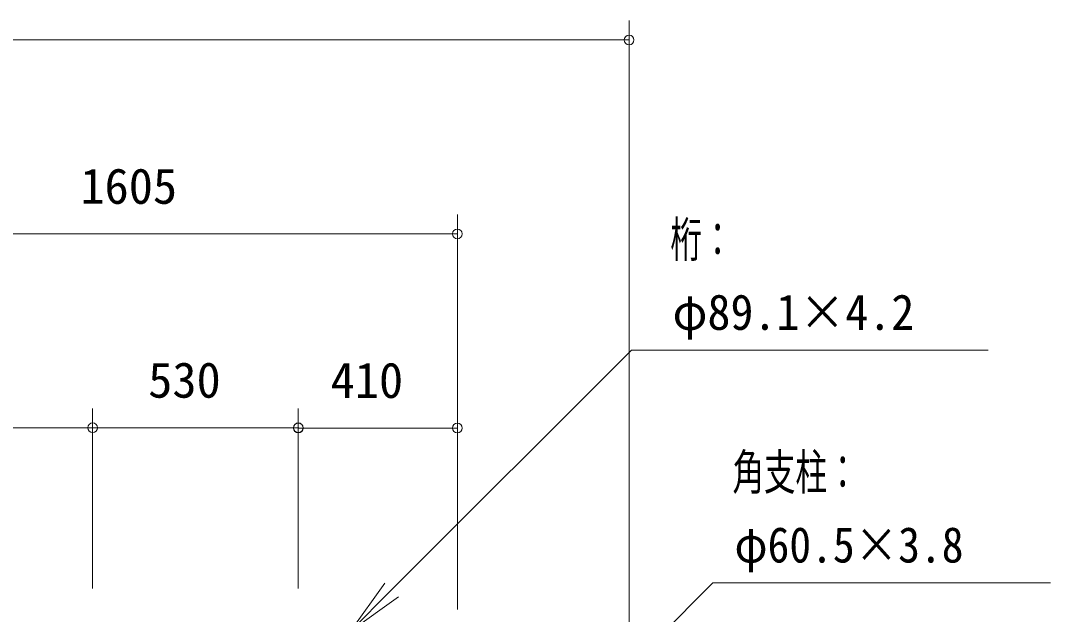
# Model space of a CAD drawing. Units: millimetres on the paper, scale 1:50. Extents: x 114 to 728, y 148 to 446.
# Drawn here: x 214.8 to 267.9, y 267.1 to 297.7 of the extents above; entities that cross this region are included whole.
import ezdxf
from ezdxf.enums import TextEntityAlignment as Align

# ---------------------------------------------------------------- set-up
doc = ezdxf.new("R2010")
doc.units = ezdxf.units.MM
doc.header["$PDMODE"] = 32
doc.header["$PDSIZE"] = 0.5
doc.layers.add('LY_6', color=7, linetype='Continuous', lineweight=0)
doc.styles.add('ＭＳ ゴシック', font='')
doc.styles.get('ＭＳ ゴシック').set_extended_font_data('MS Gothic')

# ---------------------------------------------------------------- blocks, each defined once
blk = doc.blocks.new('-021-_DOTBLANK')
at = {"color": 7, "linetype": 'Continuous', "lineweight": 0}
blk.add_line((-0.5, 0), (-1, 0), dxfattribs=at)
blk.add_circle((0, 0), 0.5, dxfattribs=at)
blk = doc.blocks.new('-002-_U2')
at = {"color": 7, "linetype": 'Continuous', "lineweight": 0}
for p, q in [((-1, 0.1667), (0, 0)), ((0, 0), (-1, 0)), ((-1, -0.1667), (0, 0))]:
    blk.add_line(p, q, dxfattribs=at)

msp = doc.modelspace()

# ---------------------------------------------------------------- linework, layer by layer
at = {"layer": 'LY_6'}
for p, q in [((246.172, 217.319), (246.172, 297.695)), ((162.005, 296.695), (246.172, 296.695)), ((237.318, 267.319), (237.318, 287.695)), ((205.218, 286.695), (237.318, 286.695)), ((233.927, 268.332), (246.291, 280.695)), ((246.291, 280.695), (248.291, 280.695)), ((248.291, 280.695), (264.686, 280.695)), ((218.518, 268.41), (218.518, 277.695)), ((218.518, 268.41), (218.518, 277.695)), ((229.118, 268.41), (229.118, 277.695)), ((229.118, 268.41), (229.118, 277.682)), ((237.318, 267.319), (237.318, 277.682)), ((205.218, 276.695), (218.518, 276.695)), ((218.518, 276.695), (229.118, 276.695)), ((229.118, 276.682), (237.318, 276.682)), ((241.463, 259.665), (250.493, 268.695)), ((250.493, 268.695), (251.493, 268.695)), ((251.493, 268.695), (267.888, 268.695))]:
    msp.add_line(p, q, dxfattribs=at)
for p in [(246.172, 296.695), (237.318, 286.695), (218.518, 276.695), (229.118, 276.695), (237.318, 276.682)]:
    msp.add_point(p, dxfattribs=at)

# ---------------------------------------------------------------- block references
at = {"layer": 'LY_6', "xscale": 0.5, "yscale": 0.5}
for p in [(246.172, 296.695), (237.318, 286.695), (218.518, 276.695), (229.118, 276.695), (237.318, 276.682)]:
    msp.add_blockref('-021-_DOTBLANK', p, dxfattribs=at)
at = {"layer": 'LY_6'}
for name, p, xscale, yscale, rotation in [('-021-_DOTBLANK', (218.518, 276.695), 0.5, 0.5, 180), ('-021-_DOTBLANK', (229.118, 276.682), 0.5, 0.5, 180), ('-002-_U2', (231.806, 266.21), 3, 3, 225)]:
    msp.add_blockref(name, p, dxfattribs=dict(at, xscale=xscale, yscale=yscale, rotation=rotation))

# ---------------------------------------------------------------- texts
at = {"layer": 'LY_6', "style": 'ＭＳ ゴシック'}
for s, p in [('1605', (217.885, 287.695)), ('530', (221.381, 277.695)), ('410', (230.784, 277.682))]:
    msp.add_text(s, height=1.833, dxfattribs=at).set_placement(p, align=Align.BOTTOM_LEFT)
for s, width, p in [('桁：', 0.65, (248.296, 284.945)), ('φ89.1×4.2', 0.95, (248.41, 281.195)), ('角支柱：', 0.65, (251.497, 272.945)), ('φ60.5×3.8', 0.9, (251.603, 269.195))]:
    msp.add_text(s, height=1.833, dxfattribs=dict(at, width=width)).set_placement(p, align=Align.BOTTOM_LEFT)

doc.saveas('drawing.dxf')
